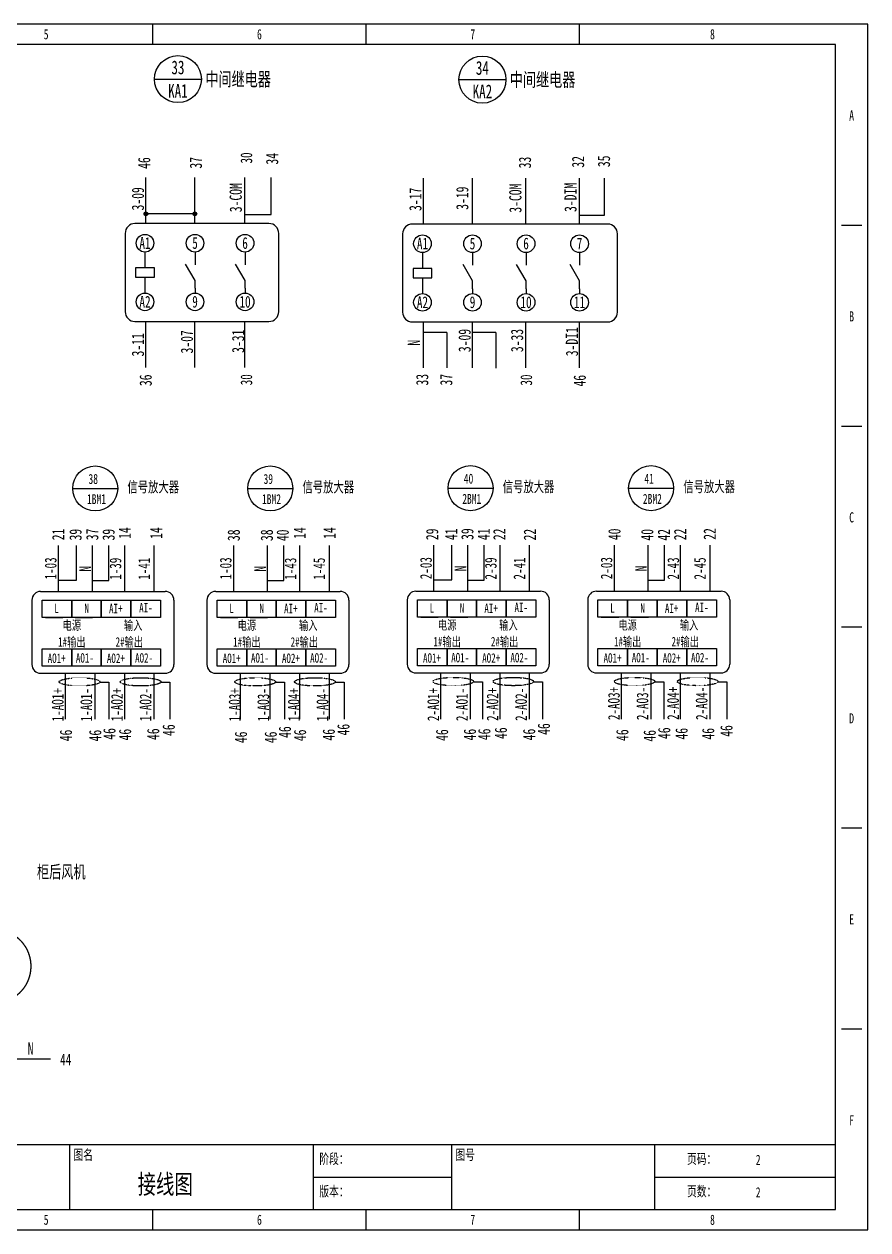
# Model space of a CAD drawing. Header units: millimetres. Extents: x 401220 to 2750366, y -101310 to 943175.
# Drawn here: x 1282934 to 1313543, y 390497 to 434274 of the extents above; entities that cross this region are included whole.
import ezdxf
from ezdxf.enums import TextEntityAlignment as Align

# ---------------------------------------------------------------- set-up
doc = ezdxf.new("R2010")
doc.units = ezdxf.units.MM
doc.linetypes.add('DASHDOT', pattern=[1, 0.5, -0.25, 0, -0.25])
doc.linetypes.add('常规', pattern=[20, 10, 0, 10])
doc.layers.add('E-LITE-EQPM', color=1, linetype='Continuous')
doc.styles.add('IDQSTYLE', font='NSimSun.ttf', dxfattribs={"width": 0.7})

msp = doc.modelspace()

# ---------------------------------------------------------------- hatches: boundary and pattern name
h = msp.add_hatch(color=256)
h.dxf.hatch_style = 1
h.paths.add_polyline_path([(1287352.2227, 427455.35189, 0.4142135624), (1287282.84394, 427385.97314), (1287352.2227, 427385.97314)])
h.paths.add_polyline_path([(1287352.2227, 427385.97314), (1287282.84394, 427385.97314, 0.4142135624), (1287352.2227, 427316.59438)])
h.paths.add_polyline_path([(1287421.60146, 427385.97314, 0.4142135624), (1287352.2227, 427455.35189), (1287352.2227, 427316.59438, 0.4142135624)])
h = msp.add_hatch(color=256)
h.dxf.hatch_style = 1
h.paths.add_polyline_path([(1289127.55789, 427455.35189, 0.4142135624), (1289058.17913, 427385.97314), (1289127.55789, 427385.97314)])
h.paths.add_polyline_path([(1289127.55789, 427385.97314), (1289058.17913, 427385.97314, 0.4142135624), (1289127.55789, 427316.59438)])
h.paths.add_polyline_path([(1289196.93664, 427385.97314, 0.4142135624), (1289127.55789, 427455.35189), (1289127.55789, 427316.59438, 0.4142135624)])

# ---------------------------------------------------------------- linework, layer by layer
at = {"ltscale": 4}
for p, q in [((1287601.134, 433536.69009), (1287601.134, 434273.6704)), ((1295339.4273, 433536.69009), (1295339.4273, 434273.6704)), ((1303077.7206, 433536.69009), (1303077.7206, 434273.6704)), ((1312584.76666, 426977.56529), (1313321.74697, 426977.56529)), ((1312584.76666, 419681.46018), (1313321.74697, 419681.46018)), ((1312584.76666, 412385.35507), (1313321.74697, 412385.35507)), ((1312584.76666, 405089.24995), (1313321.74697, 405089.24995)), ((1312584.76666, 397793.14484), (1313321.74697, 397793.14484)), ((1251783.89072, 393592.35705), (1312363.67256, 393592.35705)), ((1284579.51471, 393592.35705), (1284579.51471, 391234.02004)), ((1293423.27848, 393592.35705), (1293423.27848, 391234.02004)), ((1298434.74462, 393592.35705), (1298434.74462, 391234.02004)), ((1305804.54777, 393592.35705), (1305804.54777, 391234.02004)), ((1293423.27848, 392413.18855), (1298434.74462, 392413.18855)), ((1305804.54777, 392413.18855), (1312363.67256, 392413.18855)), ((1287601.134, 390497.03973), (1287601.134, 391234.02004)), ((1295339.4273, 390497.03973), (1295339.4273, 391234.02004)), ((1303077.7206, 390497.03973), (1303077.7206, 391234.02004))]:
    msp.add_line(p, q, dxfattribs=at)
for p, q in [((1287660.19383, 432275.19509), (1289367.00054, 432275.19509)), ((1298705.63362, 432257.37157), (1300412.44033, 432257.37157)), ((1287352.2227, 427033.33487), (1287352.2227, 428699.73296)), ((1287352.2227, 427033.33487), (1287352.2227, 428699.73296)), ((1289127.55789, 427033.33487), (1289127.55789, 428699.73296)), ((1289127.55789, 427033.33487), (1289127.55789, 428699.73296)), ((1290942.28941, 427033.33487), (1290942.28941, 428699.73296)), ((1290942.28941, 427033.33487), (1290942.28941, 428699.73296)), ((1291893.74722, 427620.89866), (1291893.74722, 428699.73296)), ((1291893.74722, 427356.56471), (1291893.74722, 428699.73296)), ((1291893.74722, 427620.89866), (1291893.74722, 428699.73296)), ((1291893.74722, 427356.56471), (1291893.74722, 428699.73296)), ((1297418.74504, 427015.51135), (1297418.74504, 428681.90944)), ((1297418.74504, 427015.51135), (1297418.74504, 428681.90944)), ((1299194.08022, 427015.51135), (1299194.08022, 428681.90944)), ((1299194.08022, 427015.51135), (1299194.08022, 428681.90944)), ((1301135.79597, 427015.51135), (1301135.79597, 428681.90944)), ((1301135.79597, 427015.51135), (1301135.79597, 428681.90944)), ((1303077.51171, 427015.51135), (1303077.51171, 428681.90944)), ((1303077.51171, 427015.51135), (1303077.51171, 428681.90944)), ((1303991.60982, 427338.74119), (1303991.60982, 428681.90944)), ((1303991.60982, 427338.74119), (1303991.60982, 428681.90944)), ((1289127.55789, 427385.97314), (1287352.2227, 427385.97314)), ((1290942.28941, 427356.56471), (1291893.74722, 427356.56471)), ((1290942.28941, 427356.56471), (1291893.74722, 427356.56471)), ((1303077.51171, 427338.74119), (1303991.60982, 427338.74119)), ((1303077.51171, 427338.74119), (1303991.60982, 427338.74119)), ((1290019.65702, 427033.33487), (1286954.66374, 427033.33487)), ((1290019.65702, 427033.33487), (1286954.66374, 427033.33487)), ((1291815.19644, 427033.33487), (1287019.14401, 427033.33487)), ((1291815.19644, 427033.33487), (1287019.14401, 427033.33487)), ((1290640.68352, 427033.33487), (1287575.69024, 427033.33487)), ((1290640.68352, 427033.33487), (1287575.69024, 427033.33487)), ((1301058.88888, 427015.51135), (1297021.18608, 427015.51135)), ((1301058.88888, 427015.51135), (1297021.18608, 427015.51135)), ((1304104.90597, 427015.51135), (1301058.88888, 427015.51135)), ((1304104.90597, 427015.51135), (1301058.88888, 427015.51135)), ((1286599.07901, 426677.75014), (1286599.07901, 423833.07229)), ((1286599.07901, 426677.75014), (1286599.07901, 423833.07229)), ((1292170.78117, 423833.07229), (1292170.78117, 426677.75014)), ((1292170.78117, 423833.07229), (1292170.78117, 426677.75014)), ((1296665.60135, 426659.92662), (1296665.60135, 423815.24877)), ((1296665.60135, 426659.92662), (1296665.60135, 423815.24877)), ((1304460.4907, 423815.24877), (1304460.4907, 426659.92662)), ((1304460.4907, 423815.24877), (1304460.4907, 426659.92662)), ((1287318.72011, 425998.85897), (1287318.72011, 425821.88692)), ((1287318.72011, 425998.85897), (1287318.72011, 425821.88692)), ((1289133.45164, 425998.85897), (1289133.45164, 425821.88692)), ((1289133.45164, 425998.85897), (1289133.45164, 425821.88692)), ((1290948.18316, 425998.85897), (1290948.18316, 425821.88692)), ((1290948.18316, 425998.85897), (1290948.18316, 425821.88692)), ((1297385.24245, 425981.03545), (1297385.24245, 425804.0634)), ((1297385.24245, 425981.03545), (1297385.24245, 425804.0634)), ((1299199.97398, 425981.03545), (1299199.97398, 425804.0634)), ((1299199.97398, 425981.03545), (1299199.97398, 425804.0634)), ((1301141.68972, 425981.03545), (1301141.68972, 425804.0634)), ((1301141.68972, 425981.03545), (1301141.68972, 425804.0634)), ((1303083.40546, 425981.03545), (1303083.40546, 425804.0634)), ((1303083.40546, 425981.03545), (1303083.40546, 425804.0634)), ((1287318.72011, 425821.88692), (1287318.72008, 425423.63202)), ((1287318.72011, 425821.88692), (1287318.72008, 425423.63202)), ((1289133.45157, 424968.48356), (1288792.09028, 425559.73878)), ((1289133.45157, 424968.48356), (1288792.09028, 425559.73878)), ((1289133.45164, 425821.88692), (1289133.45162, 425537.41913)), ((1289133.45164, 425821.88692), (1289133.45162, 425537.41913)), ((1290948.18309, 424968.48443), (1290606.8218, 425559.73965)), ((1290948.18309, 424968.48443), (1290606.8218, 425559.73965)), ((1290948.18316, 425821.88692), (1290948.18314, 425537.41913)), ((1290948.18316, 425821.88692), (1290948.18314, 425537.41913)), ((1297385.24245, 425804.0634), (1297385.24242, 425405.8085)), ((1297385.24245, 425804.0634), (1297385.24242, 425405.8085)), ((1299199.97391, 424950.66019), (1298858.61261, 425541.91541)), ((1299199.97391, 424950.66019), (1298858.61261, 425541.91541)), ((1299199.97398, 425804.0634), (1299199.97395, 425519.59561)), ((1299199.97398, 425804.0634), (1299199.97395, 425519.59561)), ((1301141.68965, 424950.66019), (1300800.32836, 425541.91541)), ((1301141.68965, 424950.66019), (1300800.32836, 425541.91541)), ((1301141.68972, 425804.0634), (1301141.6897, 425519.59561)), ((1301141.68972, 425804.0634), (1301141.6897, 425519.59561)), ((1303083.40539, 424950.66019), (1302742.0441, 425541.91541)), ((1303083.40539, 424950.66019), (1302742.0441, 425541.91541)), ((1303083.40546, 425804.0634), (1303083.40544, 425519.59561)), ((1303083.40546, 425804.0634), (1303083.40544, 425519.59561)), ((1286977.35874, 425423.63205), (1286977.35871, 425082.2707)), ((1286977.35874, 425423.63205), (1286977.35871, 425082.2707)), ((1286977.35871, 425082.2707), (1287660.0814, 425082.27065)), ((1286977.35871, 425082.2707), (1287660.0814, 425082.27065)), ((1287660.08142, 425423.63199), (1286977.35874, 425423.63205)), ((1287660.08142, 425423.63199), (1286977.35874, 425423.63205)), ((1287318.72005, 425082.27068), (1287318.72002, 424684.01578)), ((1287318.72005, 425082.27068), (1287318.72002, 424684.01578)), ((1287660.0814, 425082.27065), (1287660.08142, 425423.63199)), ((1287660.0814, 425082.27065), (1287660.08142, 425423.63199)), ((1297043.88108, 425405.80853), (1297043.88105, 425064.44719)), ((1297043.88108, 425405.80853), (1297043.88105, 425064.44719)), ((1297726.60376, 425405.80847), (1297043.88108, 425405.80853)), ((1297726.60376, 425405.80847), (1297043.88108, 425405.80853)), ((1297726.60373, 425064.44713), (1297726.60376, 425405.80847)), ((1297726.60373, 425064.44713), (1297726.60376, 425405.80847)), ((1287318.72011, 424684.01578), (1287318.72011, 424509.96478)), ((1287318.72011, 424684.01578), (1287318.72011, 424509.96478)), ((1289133.45155, 424684.01578), (1289133.45157, 424968.48356)), ((1289133.45155, 424684.01578), (1289133.45157, 424968.48356)), ((1289133.45164, 424684.01578), (1289133.45164, 424509.96478)), ((1289133.45164, 424684.01578), (1289133.45164, 424509.96478)), ((1290948.18307, 424684.01578), (1290948.18309, 424968.48356)), ((1290948.18307, 424684.01578), (1290948.18309, 424968.48356)), ((1290948.18316, 424684.01578), (1290948.18316, 424509.96478)), ((1290948.18316, 424684.01578), (1290948.18316, 424509.96478)), ((1297043.88105, 425064.44719), (1297726.60373, 425064.44713)), ((1297043.88105, 425064.44719), (1297726.60373, 425064.44713)), ((1297385.24239, 425064.44716), (1297385.24236, 424666.19226)), ((1297385.24239, 425064.44716), (1297385.24236, 424666.19226)), ((1297385.24245, 424666.19226), (1297385.24245, 424492.14126)), ((1297385.24245, 424666.19226), (1297385.24245, 424492.14126)), ((1299199.97388, 424666.19226), (1299199.97391, 424950.66004)), ((1299199.97388, 424666.19226), (1299199.97391, 424950.66004)), ((1299199.97388, 424666.19226), (1299199.97391, 424950.66004)), ((1299199.97388, 424666.19226), (1299199.97391, 424950.66004)), ((1299199.97398, 424666.19226), (1299199.97398, 424492.14126)), ((1299199.97398, 424666.19226), (1299199.97398, 424492.14126)), ((1301141.68963, 424666.19226), (1301141.68965, 424950.66004)), ((1301141.68963, 424666.19226), (1301141.68965, 424950.66004)), ((1301141.68972, 424666.19226), (1301141.68972, 424492.14126)), ((1301141.68972, 424666.19226), (1301141.68972, 424492.14126)), ((1303083.40537, 424666.19226), (1303083.40539, 424950.66004)), ((1303083.40537, 424666.19226), (1303083.40539, 424950.66004)), ((1303083.40546, 424666.19226), (1303083.40546, 424492.14126)), ((1303083.40546, 424666.19226), (1303083.40546, 424492.14126)), ((1286954.66374, 423477.48755), (1290019.65702, 423477.48755)), ((1286954.66374, 423477.48755), (1290019.65702, 423477.48755)), ((1287019.14401, 423477.48755), (1291815.19644, 423477.48755)), ((1287019.14401, 423477.48755), (1291815.19644, 423477.48755)), ((1287352.2227, 421811.08946), (1287352.2227, 423477.48755)), ((1287352.2227, 421811.08946), (1287352.2227, 423477.48755)), ((1287575.69024, 423477.48755), (1290640.68352, 423477.48755)), ((1287575.69024, 423477.48755), (1290640.68352, 423477.48755)), ((1289127.55789, 421811.08946), (1289127.55789, 423477.48755)), ((1289127.55789, 421811.08946), (1289127.55789, 423477.48755)), ((1290942.28941, 421811.08946), (1290942.28941, 423477.48755)), ((1290942.28941, 421811.08946), (1290942.28941, 423477.48755)), ((1297021.18608, 423459.66404), (1301058.88888, 423459.66404)), ((1297021.18608, 423459.66404), (1301058.88888, 423459.66404)), ((1297418.74504, 421793.26595), (1297418.74504, 423459.66404)), ((1297418.74504, 421793.26595), (1297418.74504, 423459.66404)), ((1297418.74504, 421793.26595), (1297418.74504, 423459.66404)), ((1297418.74504, 421793.26595), (1297418.74504, 423459.66404)), ((1299194.08022, 421793.26595), (1299194.08022, 423459.66404)), ((1299194.08022, 421793.26595), (1299194.08022, 423459.66404)), ((1301058.88888, 423459.66404), (1304104.90597, 423459.66404)), ((1301058.88888, 423459.66404), (1304104.90597, 423459.66404)), ((1301135.79597, 421793.26595), (1301135.79597, 423459.66404)), ((1301135.79597, 421793.26595), (1301135.79597, 423459.66404)), ((1303077.51171, 421793.26595), (1303077.51171, 423459.66404)), ((1303077.51171, 421793.26595), (1303077.51171, 423459.66404)), ((1298265.79749, 423083.24756), (1297418.74504, 423083.24756)), ((1298265.79749, 423083.24756), (1297418.74504, 423083.24756)), ((1298265.79749, 423083.24756), (1298265.79749, 421793.26595)), ((1298265.79749, 423083.24756), (1298265.79749, 421793.26595)), ((1298265.79749, 423083.24756), (1298265.79749, 421793.26595)), ((1298265.79749, 423083.24756), (1298265.79749, 421793.26595)), ((1300041.13268, 423073.63669), (1299194.08022, 423073.63669)), ((1300041.13268, 423073.63669), (1299194.08022, 423073.63669)), ((1300041.13268, 423073.63669), (1300041.13268, 421783.65507)), ((1300041.13268, 423073.63669), (1300041.13268, 421783.65507)), ((1300041.13268, 423073.63669), (1300041.13268, 421783.65507)), ((1300041.13268, 423073.63669), (1300041.13268, 421783.65507)), ((1284695.71869, 417415.08501), (1286329.80538, 417415.08501)), ((1291045.65725, 417415.08501), (1292679.74393, 417415.08501)), ((1298311.3818, 417425.76674), (1299945.46849, 417425.76674)), ((1304861.84376, 417425.76674), (1306495.93045, 417425.76674)), ((1284186.22063, 413675.22047), (1284186.22063, 415345.90582)), ((1284837.92495, 414084.16463), (1284837.92495, 415345.90582)), ((1285411.16941, 413675.22047), (1285411.16941, 415345.90582)), ((1286004.08563, 414075.30868), (1286004.08563, 415345.90582)), ((1286583.23945, 413675.22047), (1286583.23945, 415345.90582)), ((1287656.91881, 413675.22047), (1287656.91881, 415345.90582)), ((1290536.15918, 413675.22047), (1290536.15918, 415345.90582)), ((1291761.10796, 413675.22047), (1291761.10796, 415345.90582)), ((1292354.02418, 414075.30868), (1292354.02418, 415345.90582)), ((1292933.178, 413675.22047), (1292933.178, 415345.90582)), ((1294006.85736, 413675.22047), (1294006.85736, 415345.90582)), ((1297801.88373, 413685.90221), (1297801.88373, 415356.58755)), ((1298453.58805, 414094.84636), (1298453.58805, 415356.58755)), ((1299026.83252, 413685.90221), (1299026.83252, 415356.58755)), ((1299619.74873, 414085.99041), (1299619.74873, 415356.58755)), ((1300198.90255, 413685.90221), (1300198.90255, 415356.58755)), ((1301272.58191, 413685.90221), (1301272.58191, 415356.58755)), ((1304352.3457, 413685.90221), (1304352.3457, 415356.58755)), ((1305577.29448, 413685.90221), (1305577.29448, 415356.58755)), ((1306170.2107, 414085.99041), (1306170.2107, 415356.58755)), ((1306749.36451, 413685.90221), (1306749.36451, 415356.58755)), ((1307823.04388, 413685.90221), (1307823.04388, 415356.58755)), ((1284186.22063, 414084.16463), (1284837.92495, 414084.16463)), ((1285411.16941, 414075.30868), (1286004.08563, 414075.30868)), ((1291761.10796, 414075.30868), (1292354.02418, 414075.30868)), ((1297801.88373, 414094.84636), (1298453.58805, 414094.84636)), ((1299026.83252, 414085.99041), (1299619.74873, 414085.99041)), ((1305577.29448, 414085.99041), (1306170.2107, 414085.99041)), ((1283533.18279, 413675.22047), (1288051.2693, 413675.22047)), ((1289883.12134, 413675.22047), (1294401.20785, 413675.22047)), ((1297148.84589, 413685.90221), (1301666.9324, 413685.90221)), ((1303699.30786, 413685.90221), (1308217.39437, 413685.90221)), ((1283706.85758, 412726.47577), (1284339.35405, 412726.47577)), ((1284780.53694, 412726.47577), (1285413.03341, 412726.47577)), ((1290056.79613, 412726.47577), (1290689.2926, 412726.47577)), ((1291130.47549, 412726.47577), (1291762.97196, 412726.47577)), ((1297322.52068, 412737.1575), (1297955.01715, 412737.1575)), ((1298396.20004, 412737.1575), (1299028.69651, 412737.1575)), ((1303872.98265, 412737.1575), (1304505.47911, 412737.1575)), ((1304946.66201, 412737.1575), (1305579.15848, 412737.1575)), ((1283533.18279, 410705.14748), (1288051.2693, 410705.14748)), ((1284435.88072, 409034.46214), (1284435.88072, 410705.14748)), ((1285509.56008, 409034.46214), (1285509.56008, 410705.14748)), ((1286583.23945, 409034.46214), (1286583.23945, 410705.14748)), ((1287656.91881, 409034.46214), (1287656.91881, 410705.14748)), ((1289883.12134, 410705.14748), (1294401.20785, 410705.14748)), ((1290785.81927, 409034.46214), (1290785.81927, 410705.14748)), ((1291859.49863, 409034.46214), (1291859.49863, 410705.14748)), ((1292933.178, 409034.46214), (1292933.178, 410705.14748)), ((1294006.85736, 409034.46214), (1294006.85736, 410705.14748)), ((1297148.84589, 410715.82921), (1301666.9324, 410715.82921)), ((1298051.54382, 409045.14387), (1298051.54382, 410715.82921)), ((1299125.22318, 409045.14387), (1299125.22318, 410715.82921)), ((1300198.90255, 409045.14387), (1300198.90255, 410715.82921)), ((1301272.58191, 409045.14387), (1301272.58191, 410715.82921)), ((1303699.30786, 410715.82921), (1308217.39437, 410715.82921)), ((1304602.00579, 409045.14387), (1304602.00579, 410715.82921)), ((1305675.68515, 409045.14387), (1305675.68515, 410715.82921)), ((1306749.36451, 409045.14387), (1306749.36451, 410715.82921)), ((1307823.04388, 409045.14387), (1307823.04388, 410715.82921)), ((1285679.19666, 410387.50905), (1286005.17652, 410387.50905)), ((1286005.17652, 410387.50905), (1286005.17652, 409034.46214)), ((1287896.12583, 410387.50905), (1288222.10569, 410387.50905)), ((1288222.10569, 410387.50905), (1288222.10569, 409034.46214)), ((1292053.30944, 410387.50905), (1292379.2893, 410387.50905)), ((1292379.2893, 410387.50905), (1292379.2893, 409034.46214)), ((1294218.21625, 410387.50905), (1294544.19611, 410387.50905)), ((1294544.19611, 410387.50905), (1294544.19611, 409034.46214)), ((1299239.8243, 410398.19079), (1299565.80416, 410398.19079)), ((1299565.80416, 410398.19079), (1299565.80416, 409045.14387)), ((1301417.81613, 410398.19079), (1301743.79599, 410398.19079)), ((1301743.79599, 410398.19079), (1301743.79599, 409045.14387)), ((1305817.06694, 410398.19079), (1306143.0468, 410398.19079)), ((1306143.0468, 410398.19079), (1306143.0468, 409045.14387)), ((1308101.32382, 410398.19079), (1308427.30368, 410398.19079)), ((1308427.30368, 410398.19079), (1308427.30368, 409045.14387))]:
    msp.add_line(p, q)
at = {"ltscale": 10}
for p, q in [((1283216.93455, 413358.97224), (1283216.93455, 411021.39571)), ((1288367.51754, 413358.97224), (1288367.51754, 411021.39571)), ((1289566.8731, 413358.97224), (1289566.8731, 411021.39571)), ((1294717.45609, 413358.97224), (1294717.45609, 411021.39571)), ((1296832.59766, 413369.65397), (1296832.59766, 411032.07744)), ((1301983.18064, 413369.65397), (1301983.18064, 411032.07744)), ((1303383.05962, 413369.65397), (1303383.05962, 411032.07744)), ((1308533.64261, 413369.65397), (1308533.64261, 411032.07744))]:
    msp.add_line(p, q, dxfattribs=at)
at = {"ltscale": 4}
for points in [[(1248909.66749, 390497.03973), (1313542.84107, 390497.03973), (1313542.84107, 434273.6704), (1248909.66749, 434273.6704)], [(1251783.89072, 391234.02004), (1312363.67256, 391234.02004), (1312363.67256, 433536.69009), (1251783.89072, 433536.69009)]]:
    msp.add_lwpolyline(points, close=True, dxfattribs=at)
for points in [[(1283585.58022, 413358.97224), (1284659.25959, 413358.97224), (1284659.25959, 412726.47577), (1283585.58022, 412726.47577)], [(1284659.25959, 413358.97224), (1285732.93895, 413358.97224), (1285732.93895, 412726.47577), (1284659.25959, 412726.47577)], [(1285732.93895, 413358.97224), (1286806.61831, 413358.97224), (1286806.61831, 412726.47577), (1285732.93895, 412726.47577)], [(1286806.61831, 413358.97224), (1287880.29768, 413358.97224), (1287880.29768, 412726.47577), (1286806.61831, 412726.47577)], [(1289935.51877, 413358.97224), (1291009.19814, 413358.97224), (1291009.19814, 412726.47577), (1289935.51877, 412726.47577)], [(1291009.19814, 413358.97224), (1292082.8775, 413358.97224), (1292082.8775, 412726.47577), (1291009.19814, 412726.47577)], [(1292082.8775, 413358.97224), (1293156.55686, 413358.97224), (1293156.55686, 412726.47577), (1292082.8775, 412726.47577)], [(1293156.55686, 413358.97224), (1294230.23623, 413358.97224), (1294230.23623, 412726.47577), (1293156.55686, 412726.47577)], [(1297201.24333, 413369.65397), (1298274.92269, 413369.65397), (1298274.92269, 412737.1575), (1297201.24333, 412737.1575)], [(1298274.92269, 413369.65397), (1299348.60205, 413369.65397), (1299348.60205, 412737.1575), (1298274.92269, 412737.1575)], [(1299348.60205, 413369.65397), (1300422.28142, 413369.65397), (1300422.28142, 412737.1575), (1299348.60205, 412737.1575)], [(1300422.28142, 413369.65397), (1301495.96078, 413369.65397), (1301495.96078, 412737.1575), (1300422.28142, 412737.1575)], [(1303751.70529, 413369.65397), (1304825.38466, 413369.65397), (1304825.38466, 412737.1575), (1303751.70529, 412737.1575)], [(1304825.38466, 413369.65397), (1305899.06402, 413369.65397), (1305899.06402, 412737.1575), (1304825.38466, 412737.1575)], [(1305899.06402, 413369.65397), (1306972.74338, 413369.65397), (1306972.74338, 412737.1575), (1305899.06402, 412737.1575)], [(1306972.74338, 413369.65397), (1308046.42275, 413369.65397), (1308046.42275, 412737.1575), (1306972.74338, 412737.1575)], [(1283585.58022, 411594.09295), (1284659.25959, 411594.09295), (1284659.25959, 410961.59648), (1283585.58022, 410961.59648)], [(1284659.25959, 411594.09295), (1285732.93895, 411594.09295), (1285732.93895, 410961.59648), (1284659.25959, 410961.59648)], [(1285732.93895, 411594.09295), (1286806.61831, 411594.09295), (1286806.61831, 410961.59648), (1285732.93895, 410961.59648)], [(1286806.61831, 411594.09295), (1287880.29768, 411594.09295), (1287880.29768, 410961.59648), (1286806.61831, 410961.59648)], [(1289935.51877, 411594.09295), (1291009.19814, 411594.09295), (1291009.19814, 410961.59648), (1289935.51877, 410961.59648)], [(1291009.19814, 411594.09295), (1292082.8775, 411594.09295), (1292082.8775, 410961.59648), (1291009.19814, 410961.59648)], [(1292082.8775, 411594.09295), (1293156.55686, 411594.09295), (1293156.55686, 410961.59648), (1292082.8775, 410961.59648)], [(1293156.55686, 411594.09295), (1294230.23623, 411594.09295), (1294230.23623, 410961.59648), (1293156.55686, 410961.59648)], [(1297201.24333, 411604.77468), (1298274.92269, 411604.77468), (1298274.92269, 410972.27822), (1297201.24333, 410972.27822)], [(1298274.92269, 411604.77468), (1299348.60205, 411604.77468), (1299348.60205, 410972.27822), (1298274.92269, 410972.27822)], [(1299348.60205, 411604.77468), (1300422.28142, 411604.77468), (1300422.28142, 410972.27822), (1299348.60205, 410972.27822)], [(1300422.28142, 411604.77468), (1301495.96078, 411604.77468), (1301495.96078, 410972.27822), (1300422.28142, 410972.27822)], [(1303751.70529, 411604.77468), (1304825.38466, 411604.77468), (1304825.38466, 410972.27822), (1303751.70529, 410972.27822)], [(1304825.38466, 411604.77468), (1305899.06402, 411604.77468), (1305899.06402, 410972.27822), (1304825.38466, 410972.27822)], [(1305899.06402, 411604.77468), (1306972.74338, 411604.77468), (1306972.74338, 410972.27822), (1305899.06402, 410972.27822)], [(1306972.74338, 411604.77468), (1308046.42275, 411604.77468), (1308046.42275, 410972.27822), (1306972.74338, 410972.27822)]]:
    msp.add_lwpolyline(points, close=True)
for centre, radius in [((1288513.59719, 432275.19509), 853.40336), ((1299559.03697, 432257.37157), 853.40336), ((1287352.2227, 427385.97314), 69.37876), ((1289127.55789, 427385.97314), 69.37876), ((1287318.72011, 426318.88523), 320.02626), ((1287318.72011, 426318.88523), 320.02626), ((1289133.45164, 426318.88523), 320.02626), ((1289133.45164, 426318.88523), 320.02626), ((1290948.18316, 426318.88523), 320.02626), ((1290948.18316, 426318.88523), 320.02626), ((1297385.24245, 426301.06171), 320.02626), ((1297385.24245, 426301.06171), 320.02626), ((1299199.97398, 426301.06171), 320.02626), ((1299199.97398, 426301.06171), 320.02626), ((1301141.68972, 426301.06171), 320.02626), ((1301141.68972, 426301.06171), 320.02626), ((1303083.40546, 426301.06171), 320.02626), ((1303083.40546, 426301.06171), 320.02626), ((1287318.72011, 424189.93852), 320.02626), ((1287318.72011, 424189.93852), 320.02626), ((1289133.45164, 424189.93852), 320.02626), ((1289133.45164, 424189.93852), 320.02626), ((1290948.18316, 424189.93852), 320.02626), ((1290948.18316, 424189.93852), 320.02626), ((1297385.24245, 424172.115), 320.02626), ((1297385.24245, 424172.115), 320.02626), ((1299199.97398, 424172.115), 320.02626), ((1299199.97398, 424172.115), 320.02626), ((1301141.68972, 424172.115), 320.02626), ((1301141.68972, 424172.115), 320.02626), ((1303083.40546, 424172.115), 320.02626), ((1303083.40546, 424172.115), 320.02626), ((1285512.76204, 417415.08501), 817.04334), ((1291862.70059, 417415.08501), 817.04334), ((1299128.42514, 417425.76674), 817.04334), ((1305678.88711, 417425.76674), 817.04334)]:
    msp.add_circle(centre, radius)
for centre, start, end in [((1286954.66374, 426677.75014), 90, 180), ((1286954.66374, 426677.75014), 90, 180), ((1291815.19644, 426677.75014), 0, 90), ((1291815.19644, 426677.75014), 0, 90), ((1297021.18608, 426659.92662), 90, 180), ((1297021.18608, 426659.92662), 90, 180), ((1304104.90597, 426659.92662), 0, 90), ((1304104.90597, 426659.92662), 0, 90), ((1286954.66374, 423833.07229), 180, 270), ((1286954.66374, 423833.07229), 180, 270), ((1291815.19644, 423833.07229), 270, 0), ((1291815.19644, 423833.07229), 270, 0), ((1297021.18608, 423815.24877), 180, 270), ((1297021.18608, 423815.24877), 180, 270), ((1304104.90597, 423815.24877), 270, 0), ((1304104.90597, 423815.24877), 270, 0)]:
    msp.add_arc(centre, 355.58473, start, end)
at = {"ltscale": 10}
for centre, start, end in [((1283533.18279, 413358.97224), 90, 180), ((1288051.2693, 413358.97224), 0, 90), ((1289883.12134, 413358.97224), 90, 180), ((1294401.20785, 413358.97224), 0, 90), ((1297148.84589, 413369.65397), 90, 180), ((1301666.9324, 413369.65397), 0, 90), ((1303699.30786, 413369.65397), 90, 180), ((1308217.39437, 413369.65397), 0, 90), ((1283533.18279, 411021.39571), 180, 270), ((1288051.2693, 411021.39571), 270, 0), ((1289883.12134, 411021.39571), 180, 270), ((1294401.20785, 411021.39571), 270, 0), ((1297148.84589, 411032.07744), 180, 270), ((1301666.9324, 411032.07744), 270, 0), ((1303699.30786, 411032.07744), 180, 270), ((1308217.39437, 411032.07744), 270, 0)]:
    msp.add_arc(centre, 316.24823, start, end, dxfattribs=at)
at = {"linetype": 'DASHDOT'}
for centre in [(1284943.21519, 410394.02745), (1287160.14437, 410394.02745), (1291317.32798, 410394.02745), (1293482.23479, 410394.02745), (1298503.84284, 410404.70918), (1300681.83467, 410404.70918), (1305081.08547, 410404.70918), (1307365.34236, 410404.70918)]:
    msp.add_ellipse(centre, major_axis=(736.67747, 0), ratio=0.2036025083, dxfattribs=at)
at = {"layer": 'E-LITE-EQPM', "color": 0, "linetype": '常规'}
msp.add_line((1282376.01955, 396711.08677), (1283894.10102, 396711.08677), dxfattribs=at)
msp.add_circle((1281820.83736, 400069.67653), 1354.2688, dxfattribs=at)

# ---------------------------------------------------------------- texts
at = {"style": 'IDQSTYLE', "width": 0.7}
for s, p in [('5', (1283731.98735, 433610.38812)), ('6', (1291470.28065, 433610.38812)), ('7', (1299208.57395, 433610.38812)), ('8', (1307904.94166, 433610.38812)), ('A', (1312953.25681, 430662.46686)), ('B', (1312953.25681, 423366.36175)), ('C', (1312953.25681, 416070.25664)), ('D', (1312953.25681, 408774.15153)), ('E', (1312953.25681, 401478.04641)), ('F', (1312953.25681, 394181.9413)), ('5', (1283731.98735, 390570.73776)), ('6', (1291470.28065, 390570.73776)), ('7', (1299208.57395, 390570.73776)), ('8', (1307904.94166, 390570.73776))]:
    msp.add_text(s, height=369.22714, dxfattribs=at).set_placement(p, align=Align.BOTTOM_CENTER)
for s, height, p in [('33', 497.818624, (1288513.59719, 432701.89676)), ('34', 497.818624, (1299559.03697, 432684.07325)), ('KA1', 497.818624, (1288513.59719, 431848.49341)), ('KA2', 497.818624, (1299559.03697, 431830.66989)), ('38', 361.717843, (1285441.36194, 417760.89239)), ('39', 361.717843, (1291791.30049, 417760.89239)), ('40', 361.717843, (1299057.02504, 417771.57413)), ('41', 361.717843, (1305607.48701, 417771.57413)), ('1BM1', 361.717843, (1285558.68289, 417026.97457)), ('1BM2', 361.717843, (1291908.62144, 417026.97457)), ('2BM1', 361.717843, (1299174.34599, 417037.6563)), ('2BM2', 361.717843, (1305724.80796, 417037.6563)), ('N', 443.10416, (1283168.99284, 397079.30129)), ('44', 425.550404, (1284443.27218, 396682.4263))]:
    msp.add_text(s, height=height, dxfattribs=at).set_placement(p, align=Align.MIDDLE_CENTER)
for p in [(1289509.23444, 432275.19509), (1300554.67422, 432257.37157)]:
    msp.add_text('中间继电器', height=497.818624, dxfattribs=at).set_placement(p, align=Align.MIDDLE_LEFT)
for s, height, rotation, p in [('30', 421.664313, 89.999998466, (1291206.63982, 429413.99164)), ('30', 421.664313, 89.999998466, (1291206.63982, 421361.61605)), ('30', 421.664313, 89.999998466, (1301360.45006, 421351.377)), ('1-03', 421.664313, 89.999998466, (1284106.17099, 414511.16899)), ('N', 421.66431, 89.999998466, (1285357.64277, 414499.49411)), ('1-39', 421.664313, 89.999998466, (1286457.87357, 414499.49411)), ('1-41', 421.664313, 89.999998466, (1287495.03116, 414499.49411)), ('1-03', 421.664313, 89.999998466, (1290456.10954, 414511.16899)), ('N', 421.66431, 89.999998466, (1291707.58132, 414499.49411)), ('1-43', 421.664313, 89.999998466, (1292807.81212, 414499.49411)), ('1-45', 421.664313, 89.999998466, (1293844.96971, 414499.49411)), ('2-03', 421.664313, 89.999998466, (1297721.83409, 414521.85072)), ('N', 421.66431, 89.999998466, (1298973.30587, 414510.17584)), ('2-39', 421.664313, 89.999998466, (1300073.53667, 414510.17584)), ('2-41', 421.664313, 89.999998466, (1301110.69426, 414510.17584)), ('2-03', 421.664313, 89.999998466, (1304272.29606, 414521.85072)), ('N', 421.66431, 89.999998466, (1305523.76784, 414510.17584)), ('2-43', 421.664313, 89.999998466, (1306692.81728, 414510.17584)), ('2-45', 421.664313, 89.999998466, (1307661.15623, 414510.17584)), ('AI-', 341.548093, 0.004710162, (1287351.94287, 412915.82493)), ('AI-', 341.548093, 0.004710162, (1293701.88142, 412915.82493)), ('AI-', 341.548093, 0.004710162, (1300967.60597, 412926.50666)), ('AI-', 341.548093, 0.004710162, (1307518.06794, 412926.50666)), ('L', 341.54809, 0.004710162, (1284113.10124, 412893.04615)), ('N', 341.54809, 0.004710162, (1285204.88546, 412893.04615)), ('AI+', 341.548093, 0.004710162, (1286258.8914, 412885.49575)), ('L', 341.54809, 0.004710162, (1290463.03979, 412893.04615)), ('N', 341.54809, 0.004710162, (1291554.82401, 412893.04615)), ('AI+', 341.548093, 0.004710162, (1292608.82995, 412885.49575)), ('L', 341.54809, 0.004710162, (1297728.76434, 412903.72788)), ('N', 341.54809, 0.004710162, (1298820.54856, 412903.72788)), ('AI+', 341.548093, 0.004710162, (1299874.5545, 412896.17748)), ('L', 341.54809, 0.004710162, (1304279.22631, 412903.72788)), ('N', 341.54809, 0.004710162, (1305371.01053, 412903.72788)), ('AI+', 341.548093, 0.004710162, (1306425.01647, 412896.17748)), ('电源', 341.548093, 0.004710162, (1284664.65978, 412277.68484)), ('输入', 341.548093, 0.004710162, (1286890.29653, 412277.68484)), ('电源', 341.548093, 0.004710162, (1291014.59833, 412277.68484)), ('输入', 341.548093, 0.004710162, (1293240.23509, 412277.68484)), ('电源', 341.548093, 0.004710162, (1298280.32288, 412288.36657)), ('输入', 341.548093, 0.004710162, (1300505.95964, 412288.36657)), ('电源', 341.548093, 0.004710162, (1304830.78484, 412288.36657)), ('输入', 341.548093, 0.004710162, (1307056.4216, 412288.36657)), ('1#输出', 341.548093, 0.004710162, (1284664.65978, 411674.25636)), ('2#输出', 341.548093, 0.004710162, (1286749.94428, 411674.25636)), ('1#输出', 341.548093, 0.004710162, (1291014.59833, 411674.25636)), ('2#输出', 341.548093, 0.004710162, (1293099.88284, 411674.25636)), ('1#输出', 341.548093, 0.004710162, (1298280.32288, 411684.93809)), ('2#输出', 341.548093, 0.004710162, (1300365.60739, 411684.93809)), ('1#输出', 341.548093, 0.004710162, (1304830.78484, 411684.93809)), ('2#输出', 341.548093, 0.004710162, (1306916.06935, 411684.93809)), ('AO1+', 341.548093, 0.004710162, (1284114.58983, 411079.77266)), ('AO1-', 341.548093, 0.004710162, (1285137.43033, 411091.86902)), ('AO2+', 341.548093, 0.004710162, (1286261.94856, 411079.77266)), ('AO2-', 341.548093, 0.004710162, (1287284.78906, 411091.86902)), ('AO1+', 341.548093, 0.004710162, (1290464.52839, 411079.77266)), ('AO1-', 341.548093, 0.004710162, (1291487.36888, 411091.86902)), ('AO2+', 341.548093, 0.004710162, (1292611.88711, 411079.77266)), ('AO2-', 341.548093, 0.004710162, (1293634.72761, 411091.86902)), ('AO1+', 341.548093, 0.004710162, (1297730.25294, 411090.45439)), ('AO1-', 341.548093, 0.004710162, (1298753.09343, 411102.55075)), ('AO2+', 341.548093, 0.004710162, (1299877.61166, 411090.45439)), ('AO2-', 341.548093, 0.004710162, (1300900.45216, 411102.55075)), ('AO1+', 341.548093, 0.004710162, (1304280.7149, 411090.45439)), ('AO1-', 341.548093, 0.004710162, (1305303.5554, 411102.55075)), ('AO2+', 341.548093, 0.004710162, (1306428.07363, 411090.45439)), ('AO2-', 341.548093, 0.004710162, (1307450.91413, 411102.55075)), ('2-AO3+', 421.664313, 89.999998466, (1304539.75801, 409608.34892)), ('2-AO4+', 421.664313, 89.999998466, (1306687.11673, 409613.60405)), ('1-AO1+', 421.664313, 89.999998466, (1284364.95878, 409560.73417)), ('1-AO1-', 421.664313, 89.999998466, (1285402.11638, 409560.73417)), ('1-AO2+', 421.664313, 89.999998466, (1286512.31751, 409565.98929)), ('1-AO2-', 421.664313, 89.999998466, (1287549.47511, 409565.98929)), ('1-AO3+', 421.664313, 89.999998466, (1290785.81927, 409560.73417)), ('1-AO3-', 421.664313, 89.999998466, (1291822.97686, 409560.73417)), ('1-AO4+', 421.664313, 89.999998466, (1292933.178, 409565.98929)), ('1-AO4-', 421.664313, 89.999998466, (1293970.33559, 409565.98929)), ('2-AO1+', 421.664313, 89.999998466, (1297989.29604, 409571.4159)), ('2-AO1-', 421.664313, 89.999998466, (1299026.45363, 409571.4159)), ('2-AO2+', 421.664313, 89.999998466, (1300136.65477, 409576.67103)), ('2-AO2-', 421.664313, 89.999998466, (1301173.81236, 409576.67103)), ('2-AO3-', 421.664313, 89.999998466, (1305576.9156, 409608.34892)), ('2-AO4-', 421.664313, 89.999998466, (1307724.27433, 409613.60405))]:
    msp.add_text(s, height=height, rotation=rotation, dxfattribs=at).set_placement(p, align=Align.CENTER)
for s, height, p in [('34', 443.104155, (1291928.78861, 429384.00436)), ('32', 443.104155, (1303027.61881, 429273.17722)), ('35', 443.104155, (1303966.89193, 429292.53153)), ('46', 443.104155, (1287286.90635, 429229.86476)), ('37', 443.104155, (1289162.3908, 429239.23896)), ('33', 443.104155, (1301100.10919, 429248.68106)), ('3-09', 443.104155, (1287059.57812, 427929.95077)), ('3-COM', 443.104155, (1290610.62794, 427972.02551)), ('3-17', 443.104155, (1297126.10046, 427912.12725)), ('3-19', 443.104155, (1298827.51705, 427954.20199)), ('3-COM', 443.104155, (1300755.00163, 427954.20199)), ('3-DIM', 443.104155, (1302753.75814, 427982.71639)), ('3-11', 443.104155, (1287059.57812, 422628.5895)), ('3-07', 443.104155, (1288837.66628, 422737.87274)), ('3-31', 443.104155, (1290695.48182, 422759.75438)), ('3-09', 443.104155, (1298912.32118, 422785.95496)), ('3-33', 443.104155, (1300814.46163, 422786.24642)), ('3-DI1', 443.104155, (1302806.32534, 422743.29878)), ('N', 443.10416, (1297074.72831, 422704.50435)), ('36', 443.104155, (1287341.84712, 421342.71579)), ('33', 443.104155, (1297374.30902, 421362.71905)), ('37', 443.104155, (1298245.62665, 421362.71905)), ('46', 443.104155, (1303089.46759, 421327.41809)), ('21', 443.104155, (1284169.22489, 415745.39246)), ('39', 443.104155, (1284796.8993, 415737.70967)), ('37', 443.104155, (1285404.02062, 415745.39246)), ('39', 443.104155, (1285995.92786, 415737.70967)), ('14', 443.104155, (1286583.44751, 415796.13902)), ('14', 443.104155, (1287723.31164, 415796.13902)), ('38', 443.104155, (1290536.42545, 415717.0262)), ('38', 443.104155, (1291735.45949, 415717.0262)), ('40', 443.104155, (1292313.31735, 415713.80027)), ('14', 443.104155, (1292929.20005, 415796.13902)), ('14', 443.104155, (1294009.06822, 415796.13902)), ('29', 443.104155, (1297734.31694, 415750.10476)), ('41', 443.104155, (1298428.19678, 415750.10476)), ('39', 443.104155, (1299012.68025, 415757.83953)), ('41', 443.104155, (1299605.69244, 415749.55084)), ('22', 443.104155, (1300173.31184, 415750.10476)), ('22', 443.104155, (1301277.7587, 415739.7254)), ('40', 443.104155, (1304348.42198, 415750.10476)), ('40', 443.104155, (1305537.58844, 415733.43521)), ('42', 443.104155, (1306139.55827, 415733.43521)), ('22', 443.104155, (1306730.04974, 415747.03317)), ('22', 443.104155, (1307804.01082, 415764.40142)), ('46', 443.104155, (1284449.08185, 408447.02573)), ('46', 443.104155, (1285511.32152, 408441.82266)), ('46', 443.104155, (1286026.82171, 408504.2672)), ('46', 443.104155, (1286594.39206, 408478.03881)), ('46', 443.104155, (1287614.9756, 408493.65058)), ('46', 443.104155, (1288177.33894, 408639.56627)), ('46', 443.104155, (1290796.89527, 408379.08983)), ('46', 443.104155, (1291876.77469, 408379.08983)), ('46', 443.104155, (1292393.0087, 408568.60853)), ('46', 443.104155, (1292940.85031, 408452.79133)), ('46', 443.104155, (1293983.85607, 408473.84982)), ('46', 443.104155, (1294515.89388, 408658.10294)), ('46', 443.104155, (1298092.99287, 408461.44357)), ('46', 443.104155, (1299101.75941, 408478.02478)), ('46', 443.104155, (1299626.05136, 408487.97299)), ('46', 443.104155, (1300226.66321, 408531.08364)), ('46', 443.104155, (1301252.02078, 408481.34127)), ('46', 443.104155, (1301787.708, 408680.63471)), ('46', 443.104155, (1304632.98791, 408458.72149)), ('46', 443.104155, (1305625.66668, 408435.41799)), ('46', 443.104155, (1306151.98577, 408528.63198)), ('46', 443.104155, (1306782.61949, 408511.0724)), ('46', 443.104155, (1307748.64745, 408507.74315)), ('46', 443.104155, (1308411.54387, 408610.94362))]:
    msp.add_text(s, height=height, rotation=90, dxfattribs=at).set_placement(p, align=Align.MIDDLE_CENTER)
for s, height, p in [('A1', 426.701678, (1287318.72011, 426113.5139)), ('A1', 426.701678, (1287318.72011, 426113.5139)), ('5', 426.70168, (1289133.45164, 426113.5139)), ('5', 426.70168, (1289133.45164, 426113.5139)), ('6', 426.70168, (1290948.18316, 426113.5139)), ('6', 426.70168, (1290948.18316, 426113.5139)), ('A1', 426.701678, (1297385.24245, 426095.69038)), ('A1', 426.701678, (1297385.24245, 426095.69038)), ('5', 426.70168, (1299199.97398, 426095.69038)), ('6', 426.70168, (1301141.68972, 426095.69038)), ('6', 426.70168, (1301141.68972, 426095.69038)), ('7', 426.70168, (1303083.40546, 426095.69038)), ('7', 426.70168, (1303083.40546, 426095.69038)), ('A2', 426.701678, (1287318.72011, 423980.73081)), ('A2', 426.701678, (1287318.72011, 423980.73081)), ('9', 426.70168, (1289133.45164, 423980.73081)), ('9', 426.70168, (1289133.45164, 423980.73081)), ('10', 426.701678, (1290948.18316, 423980.73081)), ('10', 426.701678, (1290948.18316, 423980.73081)), ('A2', 426.701678, (1297385.24245, 423962.90729)), ('A2', 426.701678, (1297385.24245, 423962.90729)), ('9', 426.70168, (1299199.97398, 423962.90729)), ('9', 426.70168, (1299199.97398, 423962.90729)), ('10', 426.701678, (1301141.68972, 423962.90729)), ('10', 426.701678, (1301141.68972, 423962.90729)), ('11', 426.701678, (1303083.40546, 423962.90729)), ('2', 369.22714, (1309563.14737, 392855.37673)), ('接线图', 697.83929, (1288052.77795, 391807.56455)), ('2', 369.22714, (1309563.14737, 391676.20823))]:
    msp.add_text(s, height=height, dxfattribs=at).set_placement(p, align=Align.CENTER)
at = {"ltscale": 0.8, "style": 'IDQSTYLE', "width": 0.7}
for s, height, p in [('信号放大器', 392.97741, (1287618.74061, 417471.28351)), ('信号放大器', 392.97741, (1293968.67916, 417471.28351)), ('信号放大器', 392.97741, (1301234.40371, 417481.96525)), ('信号放大器', 392.97741, (1307784.86567, 417481.96525)), ('柜后风机', 462.326365, (1284282.07506, 403496.58139))]:
    msp.add_text(s, height=height, dxfattribs=at).set_placement(p, align=Align.MIDDLE_CENTER)
at = {"style": 'IDQSTYLE', "width": 0.7}
for s, p in [('图名', (1284726.91077, 392929.07477)), ('阶段：', (1293644.37258, 392781.6787)), ('图号', (1298582.14068, 392929.07477)), ('页码：', (1306983.71627, 392781.6787)), ('版本：', (1293644.37258, 391602.5102)), ('页数：', (1306983.71627, 391602.5102))]:
    msp.add_text(s, height=369.227138, dxfattribs=at).set_placement(p, align=Align.BOTTOM_LEFT)

doc.saveas('drawing.dxf')
